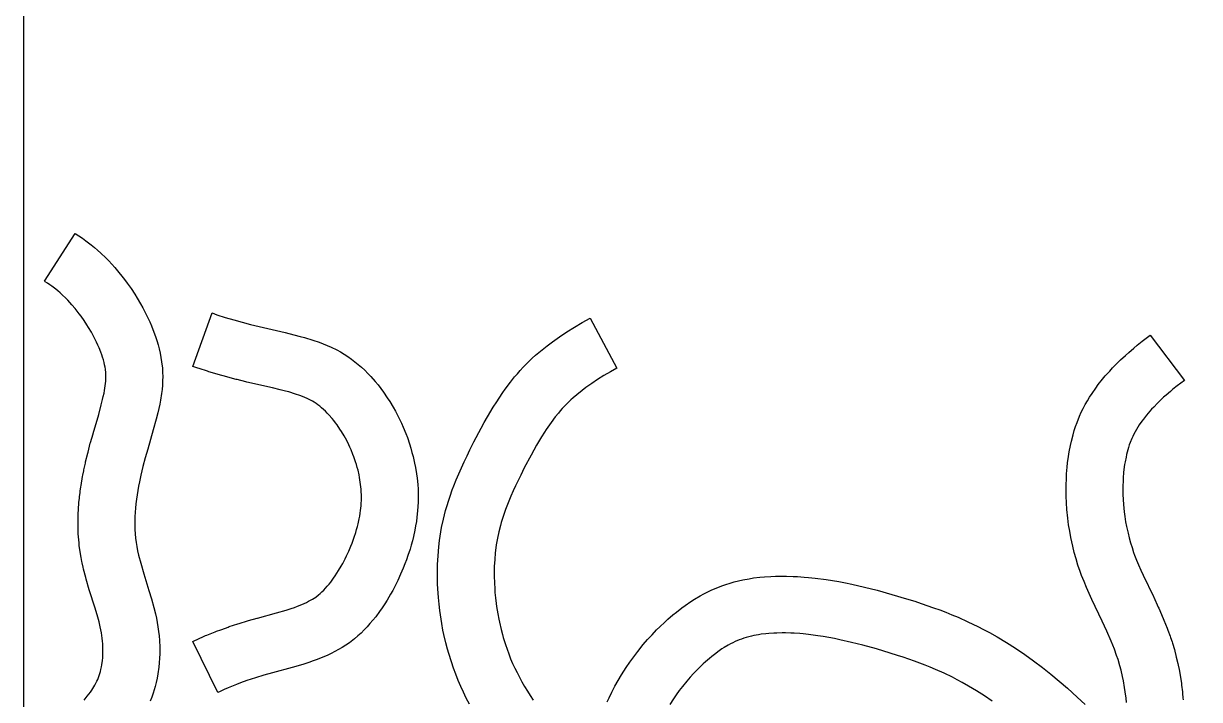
# Model space of a CAD drawing. Header units: metres. Extents: x 0 to 2100, y 0 to 2800.
# Drawn here: x 0 to 1347, y 626 to 1400 of the extents above; entities that cross this region are included whole.
import ezdxf

# ---------------------------------------------------------------- set-up
doc = ezdxf.new("R2010")
doc.units = ezdxf.units.M
doc.layers.add('KALINLASTIRMA', color=5, linetype='Continuous')
doc.layers.add('PLAKA', color=8, linetype='Continuous')

msp = doc.modelspace()

# ---------------------------------------------------------------- linework, layer by layer
at = {"layer": 'KALINLASTIRMA'}
for points in [[(69.4, 625.4), (72.9, 629.6), (72.9, 629.6), (74.8, 631.9), (74.8, 631.9), (76.6, 634.3), (76.6, 634.3), (78.1, 636.5), (78.1, 636.5), (80.6, 640.4), (80.6, 640.4), (81.8, 642.4), (81.8, 642.4), (83, 644.6), (83, 644.6), (84, 646.8), (84, 646.8), (85, 649), (85, 649), (85.9, 651.3), (85.9, 651.3), (86.7, 653.5), (86.7, 653.5), (88, 657.9), (88, 657.9), (88.6, 660.4), (88.6, 660.4), (89.2, 663.2), (89.2, 663.2), (89.7, 665.8), (89.7, 665.8), (90.4, 670.8), (90.4, 670.8), (90.7, 673.6), (90.7, 673.6), (90.9, 676.7), (90.9, 676.7), (91, 679.6), (91, 679.6), (91, 684.7), (91, 684.7), (90.8, 689.8), (90.8, 689.8), (90.6, 692.8), (90.6, 692.8), (90.2, 696.1), (90.2, 696.1), (89.8, 699.3), (89.8, 699.3), (89.2, 702.5), (89.2, 702.5), (88.6, 705.9), (88.6, 705.9), (87.9, 709.2), (87.9, 709.2), (86.5, 714.8), (86.5, 714.8), (84.2, 722.9), (84.2, 722.9), (81.6, 731.6), (81.6, 731.6), (75.6, 750.5), (75.3, 751.7), (71.8, 763.7), (71.8, 763.7), (71.2, 765.8), (71.2, 765.8), (68.8, 775.4), (68.8, 775.4), (68.3, 777.4), (68.3, 777.4), (67.2, 782.3), (67.2, 782.3), (66.9, 783.9), (66.9, 783.9), (65.9, 788.7), (65.9, 788.7), (65.6, 790.6), (65.6, 790.6), (64.8, 795.4), (64.8, 795.4), (64.5, 797.5), (64.5, 797.5), (63.9, 802.4), (63.9, 802.4), (63.6, 804.5), (63.6, 804.5), (63.2, 809.4), (63.2, 809.4), (63, 811.5), (63, 811.5), (62.7, 816.4), (62.7, 816.4), (62.6, 818.4), (62.6, 818.4), (62.4, 823.3), (62.4, 823.3), (62.4, 825.2), (62.4, 825.2), (62.4, 830.2), (62.4, 830.2), (62.4, 832), (62.4, 832), (62.5, 836.9), (62.5, 836.9), (62.6, 838.6), (62.6, 838.6), (62.9, 843.6), (62.9, 843.6), (63, 845.2), (63, 845.2), (63.3, 850.2), (63.3, 850.2), (63.5, 851.7), (63.5, 851.7), (64, 856.7), (64, 856.7), (64.1, 858.1), (64.1, 858.1), (64.7, 863.1), (64.7, 863.1), (64.9, 864.4), (64.9, 864.4), (65.6, 869.4), (65.6, 869.4), (65.9, 871.2), (65.9, 871.2), (67.6, 881.2), (67.6, 881.2), (67.9, 882.8), (67.9, 882.8), (68.9, 887.8), (69.2, 889), (70.8, 896.5), (70.8, 896.5), (71.1, 898), (71.1, 898), (73.5, 907.9), (73.5, 907.9), (73.9, 909.3), (73.9, 909.3), (76.5, 919.3), (76.8, 920.3), (79.6, 930.2), (79.8, 930.7), (86.1, 952.4), (86.1, 952.4), (89.1, 963.4), (89.1, 963.4), (90.6, 969.3), (90.6, 969.3), (91.4, 973), (91.4, 973), (92.2, 976.6), (92.2, 976.6), (92.8, 979.8), (92.8, 979.8), (93.6, 985), (93.6, 985), (93.9, 987.8), (93.9, 987.8), (94.2, 990.5), (94.2, 990.5), (94.3, 993.1), (94.3, 993.1), (94.4, 995.6), (94.4, 995.6), (94.3, 997.9), (94.3, 997.9), (94.2, 999.9), (94.2, 999.9), (93.7, 1004.2), (93.7, 1004.2), (93.4, 1006.5), (93.4, 1006.5), (92.8, 1009.2), (92.8, 1009.2), (92.2, 1012), (92.2, 1012), (91.5, 1014.8), (91.5, 1014.8), (90.6, 1017.8), (90.6, 1017.8), (89.6, 1020.8), (89.6, 1020.8), (88.6, 1023.7), (88.6, 1023.7), (86.6, 1028.8), (86.6, 1028.8), (85.2, 1031.8), (85.2, 1031.8), (83.7, 1035.1), (83.7, 1035.1), (82.2, 1038.2), (82.2, 1038.2), (79.4, 1043.5), (79.4, 1043.5), (77.7, 1046.5), (77.7, 1046.5), (74.6, 1051.8), (74.6, 1051.8), (72.7, 1054.9), (72.7, 1054.9), (69.4, 1059.9), (69.4, 1059.9), (65.9, 1064.8), (65.9, 1064.8), (63.8, 1067.7), (63.8, 1067.7), (61.5, 1070.7), (61.5, 1070.7), (59.2, 1073.5), (59.2, 1073.5), (55.4, 1077.9), (55.4, 1077.9), (53.1, 1080.5), (53.1, 1080.5), (50.7, 1083.1), (50.7, 1083.1), (48.3, 1085.5), (48.3, 1085.5), (44.3, 1089.4), (44.3, 1089.4), (41.9, 1091.6), (41.9, 1091.6), (39.3, 1093.8), (39.3, 1093.8), (36.9, 1095.8), (36.9, 1095.8), (32.6, 1099.1), (32.6, 1099.1), (30.1, 1100.9), (30.1, 1100.9), (27.5, 1102.7), (27.5, 1102.7), (24.8, 1104.4), (24.8, 1104.4), (24, 1104.9), (24, 1104.9), (24, 1104.9), (59.1, 1159.6), (59.1, 1159.6), (59.1, 1159.6), (63.3, 1156.9), (63.3, 1156.9), (67.4, 1154.1), (67.4, 1154.1), (71.4, 1151.2), (71.4, 1151.2), (77.3, 1146.7), (77.3, 1146.7), (81.2, 1143.5), (81.2, 1143.5), (84.9, 1140.3), (84.9, 1140.3), (88.7, 1136.9), (88.7, 1136.9), (94.1, 1131.7), (94.1, 1131.7), (97.6, 1128.1), (97.6, 1128.1), (101, 1124.4), (101, 1124.4), (104.4, 1120.7), (104.4, 1120.7), (109.3, 1114.9), (109.3, 1114.9), (112.5, 1110.9), (112.5, 1110.9), (115.6, 1106.9), (115.6, 1106.9), (118.7, 1102.8), (118.7, 1102.8), (123.1, 1096.5), (123.1, 1096.5), (127.3, 1090.1), (127.3, 1090.1), (130.1, 1085.7), (130.1, 1085.7), (134, 1079), (134, 1079), (136.5, 1074.5), (136.5, 1074.5), (140.1, 1067.7), (140.1, 1067.7), (142.4, 1063.1), (142.4, 1063.1), (144.6, 1058.4), (144.6, 1058.4), (146.6, 1053.7), (146.6, 1053.7), (149.4, 1046.6), (149.4, 1046.6), (151.1, 1041.8), (151.1, 1041.8), (152.7, 1037), (152.7, 1037), (154.1, 1032.2), (154.1, 1032.2), (155.4, 1027.4), (155.4, 1027.4), (156.5, 1022.5), (156.5, 1022.5), (157.4, 1017.6), (157.4, 1017.6), (158.2, 1012.8), (158.2, 1012.8), (159, 1005.4), (159, 1005.4), (159.3, 1000.5), (159.3, 1000.5), (159.4, 995.7), (159.4, 995.7), (159.3, 990.8), (159.3, 990.8), (159, 985.9), (159, 985.9), (158.6, 981), (158.6, 981), (158, 976.2), (158, 976.2), (156.9, 968.8), (156.9, 968.8), (156, 964), (156, 964), (154.9, 959.1), (154.9, 959.1), (153.8, 954.2), (153.8, 954.2), (152, 946.9), (152, 946.9), (148.6, 934.7), (148.6, 934.7), (142.2, 912.5), (142.2, 912.5), (139.4, 902.6), (139.4, 902.6), (136.7, 892.7), (136.7, 892.7), (134.3, 882.7), (134.3, 882.7), (132.7, 875.2), (132.7, 875.2), (131.7, 870.2), (131.7, 870.2), (130, 860.2), (130, 860.2), (129.3, 855.2), (129.3, 855.2), (128.7, 850.2), (128.7, 850.2), (128.2, 845.2), (128.2, 845.2), (127.8, 840.3), (127.8, 840.3), (127.5, 835.3), (127.5, 835.3), (127.4, 830.4), (127.4, 830.4), (127.4, 825.4), (127.4, 825.4), (127.6, 820.5), (127.6, 820.5), (127.9, 815.6), (127.9, 815.6), (128.3, 810.7), (128.3, 810.7), (129, 805.9), (129, 805.9), (129.8, 801.1), (129.8, 801.1), (130.7, 796.2), (130.7, 796.2), (131.8, 791.4), (131.8, 791.4), (134.2, 781.9), (134.2, 781.9), (137.7, 769.9), (137.7, 769.9), (143.7, 750.8), (146.6, 741.1), (146.6, 741.1), (149.3, 731.3), (149.3, 731.3), (151.2, 724), (151.2, 724), (152.2, 719), (152.2, 719), (153.2, 714), (153.2, 714), (154, 709), (154, 709), (154.7, 703.9), (154.7, 703.9), (155.3, 698.8), (155.3, 698.8), (155.7, 693.7), (155.7, 693.7), (156, 686), (156, 686), (156, 678.3), (156, 678.3), (155.8, 673.2), (155.8, 673.2), (155.5, 668.1), (155.5, 668.1), (154.9, 663), (154.9, 663), (153.9, 655.5), (153.9, 655.5), (153, 650.5), (153, 650.5), (151.9, 645.5), (151.9, 645.5), (150.7, 640.7), (150.7, 640.7), (148.5, 633.4), (148.5, 633.4), (146.9, 628.7), (146.9, 628.7), (145.1, 624.1)], [(510.6, 620.8), (507.1, 627.5), (507.1, 627.5), (503.8, 634.2), (503.8, 634.2), (500.7, 641), (500.7, 641), (497.7, 647.9), (497.7, 647.9), (495, 654.9), (495, 654.9), (492.4, 662), (492.4, 662), (490, 669.1), (490, 669.1), (487, 678.6), (487, 678.6), (485.6, 683.5), (485.6, 683.5), (483.7, 690.7), (483.7, 690.7), (481.5, 700.5), (481.5, 700.5), (480.4, 705.4), (480.4, 705.4), (479.1, 712.9), (479.1, 712.9), (477.5, 722.8), (477.5, 722.8), (476.8, 727.8), (476.8, 727.8), (475.9, 735.3), (475.9, 735.3), (475.2, 742.8), (475.2, 742.8), (474.8, 747.8), (474.8, 747.8), (474.2, 757.9), (474.2, 757.9), (474, 765.5), (474, 765.5), (474, 770.5), (474, 770.5), (474.2, 780.6), (474.2, 780.6), (474.7, 790.6), (474.7, 790.6), (475.6, 800.6), (475.6, 800.6), (476.4, 808.1), (476.4, 808.1), (477.2, 813), (477.2, 813), (478.8, 822.9), (478.8, 822.9), (480.9, 832.6), (480.9, 832.6), (483.4, 842.3), (483.4, 842.3), (484.7, 847), (484.7, 847), (486.9, 854.2), (486.9, 854.2), (488.5, 858.9), (488.5, 858.9), (491, 865.9), (491, 865.9), (492.8, 870.6), (492.8, 870.6), (495.5, 877.6), (495.5, 877.6), (498.4, 884.5), (498.4, 884.5), (501.5, 891.4), (501.5, 891.4), (504.6, 898.3), (504.6, 898.3), (507.9, 905.1), (507.9, 905.1), (511.2, 911.9), (511.2, 911.9), (515.8, 920.9), (515.8, 920.9), (524, 936.6), (524, 936.6), (527.7, 943.2), (527.7, 943.2), (531.4, 949.8), (531.4, 949.8), (537.9, 960.7), (537.9, 960.7), (541.9, 967), (541.9, 967), (544.6, 971.2), (544.6, 971.2), (548.8, 977.4), (548.8, 977.4), (551.7, 981.5), (551.7, 981.5), (557.7, 989.5), (557.7, 989.5), (562.4, 995.3), (562.4, 995.3), (565.6, 999), (565.6, 999), (568.8, 1002.7), (568.8, 1002.7), (572.2, 1006.4), (572.2, 1006.4), (575.6, 1009.9), (575.6, 1009.9), (579.1, 1013.4), (579.1, 1013.4), (582.7, 1016.7), (582.7, 1016.7), (586.4, 1020.1), (586.4, 1020.1), (592, 1024.9), (592, 1024.9), (599.8, 1031.1), (599.8, 1031.1), (605.8, 1035.6), (605.8, 1035.6), (614, 1041.4), (614, 1041.4), (622.4, 1047), (622.4, 1047), (631, 1052.4), (631, 1052.4), (639.8, 1057.6), (639.8, 1057.6), (648.8, 1062.6), (648.8, 1062.6), (648.8, 1062.6), (648.8, 1062.6), (648.8, 1062.6), (679.4, 1005.2), (679.4, 1005.2), (679.4, 1005.2), (672.2, 1001.2), (672.2, 1001.2), (664.7, 996.8), (664.7, 996.8), (657.5, 992.3), (657.5, 992.3), (650.7, 987.8), (650.7, 987.8), (644.1, 983.1), (644.1, 983.1), (639.7, 979.8), (639.7, 979.8), (633.6, 974.9), (633.6, 974.9), (629.4, 971.3), (629.4, 971.3), (626.8, 969), (626.8, 969), (624.3, 966.5), (624.3, 966.5), (621.8, 964.1), (621.8, 964.1), (619.3, 961.6), (619.3, 961.6), (617, 959.1), (617, 959.1), (614.7, 956.5), (614.7, 956.5), (612.5, 953.9), (612.5, 953.9), (609, 949.6), (609, 949.6), (604.2, 943.2), (604.2, 943.2), (602.2, 940.3), (602.2, 940.3), (598.7, 935.2), (598.7, 935.2), (596.6, 932), (596.6, 932), (593.3, 926.7), (593.3, 926.7), (587.6, 917.2), (587.6, 917.2), (584.4, 911.6), (584.4, 911.6), (581.3, 905.8), (581.3, 905.8), (573.5, 891.1), (573.5, 891.1), (569.4, 882.9), (569.4, 882.9), (566.4, 876.8), (566.4, 876.8), (563.5, 870.7), (563.5, 870.7), (560.8, 864.8), (560.8, 864.8), (558.2, 858.9), (558.2, 858.9), (555.7, 853), (555.7, 853), (553.4, 847.2), (553.4, 847.2), (552.1, 843.6), (552.1, 843.6), (550, 837.8), (550, 837.8), (548.8, 834.3), (548.8, 834.3), (547, 828.5), (547, 828.5), (546.1, 825.3), (546.1, 825.3), (544.2, 817.9), (544.2, 817.9), (542.7, 810.6), (542.7, 810.6), (541.4, 803), (541.4, 803), (540.9, 799.7), (540.9, 799.7), (540.2, 794), (540.2, 794), (539.6, 786.1), (539.6, 786.1), (539.1, 778.3), (539.1, 778.3), (539, 770.1), (539, 770.1), (539, 766.6), (539, 766.6), (539.2, 760.5), (539.2, 760.5), (539.6, 752.1), (539.6, 752.1), (539.9, 748.4), (539.9, 748.4), (540.5, 742.2), (540.5, 742.2), (541.3, 736), (541.3, 736), (541.8, 732.4), (541.8, 732.4), (543.1, 724), (543.1, 724), (544.2, 718), (544.2, 718), (545, 714.5), (545, 714.5), (546.9, 706.3), (546.9, 706.3), (548.4, 700.5), (548.4, 700.5), (549.3, 697.1), (549.3, 697.1), (551.8, 689.1), (551.8, 689.1), (553.7, 683.7), (553.7, 683.7), (555.7, 678.1), (555.7, 678.1), (557.8, 672.7), (557.8, 672.7), (560.1, 667.3), (560.1, 667.3), (562.6, 662), (562.6, 662), (565.2, 656.7), (565.2, 656.7), (567.9, 651.4), (567.9, 651.4), (570.8, 646.1), (570.8, 646.1), (573.8, 640.9), (573.8, 640.9), (577, 635.7), (577, 635.7), (580.3, 630.5), (580.3, 630.5), (583.8, 625.3)], [(1263, 622.4), (1262.6, 627.4), (1262.6, 627.4), (1261.7, 634.9), (1261.7, 634.9), (1261, 639.9), (1261, 639.9), (1259.7, 647.4), (1259.7, 647.4), (1258.7, 652.3), (1258.7, 652.3), (1256.9, 659.7), (1256.9, 659.7), (1255.6, 664.5), (1255.6, 664.5), (1253.5, 671.8), (1253.5, 671.8), (1251.9, 676.5), (1251.9, 676.5), (1249.4, 683.6), (1249.4, 683.6), (1245.7, 692.9), (1245.7, 692.9), (1240.7, 704.4), (1240.7, 704.4), (1235.4, 715.7), (1235.4, 715.7), (1223.6, 740.6), (1223.6, 740.6), (1220.4, 747.4), (1220.4, 747.4), (1217.4, 754.2), (1217.4, 754.2), (1214.5, 761.1), (1214.5, 761.1), (1211.8, 768.1), (1211.8, 768.1), (1210, 772.7), (1210, 772.7), (1207.6, 779.8), (1207.6, 779.8), (1205.4, 787), (1205.4, 787), (1203.4, 794.2), (1203.4, 794.2), (1201.6, 801.5), (1201.6, 801.5), (1199.5, 811.3), (1199.5, 811.3), (1198.1, 818.7), (1198.1, 818.7), (1196.9, 826.1), (1196.9, 826.1), (1195.9, 833.6), (1195.9, 833.6), (1194.9, 843.7), (1194.9, 843.7), (1194.4, 851.2), (1194.4, 851.2), (1194.1, 858.8), (1194.1, 858.8), (1194, 866.5), (1194, 866.5), (1194, 871.5), (1194, 871.5), (1194.3, 879.2), (1194.3, 879.2), (1194.5, 884.3), (1194.5, 884.3), (1195.1, 891.9), (1195.1, 891.9), (1195.7, 896.9), (1195.7, 896.9), (1196.7, 904.4), (1196.7, 904.4), (1197.5, 909.4), (1197.5, 909.4), (1198.9, 916.9), (1198.9, 916.9), (1200, 921.8), (1200, 921.8), (1201.9, 929.1), (1201.9, 929.1), (1203.4, 933.9), (1203.4, 933.9), (1204.9, 938.6), (1204.9, 938.6), (1206.6, 943.3), (1206.6, 943.3), (1209.4, 950.3), (1209.4, 950.3), (1211.4, 954.8), (1211.4, 954.8), (1213.6, 959.3), (1213.6, 959.3), (1215.9, 963.7), (1215.9, 963.7), (1218.4, 968), (1218.4, 968), (1220.9, 972.3), (1220.9, 972.3), (1223.7, 976.5), (1223.7, 976.5), (1227.9, 982.6), (1227.9, 982.6), (1230.9, 986.7), (1230.9, 986.7), (1235.6, 992.6), (1235.6, 992.6), (1238.9, 996.5), (1238.9, 996.5), (1243.9, 1002.1), (1243.9, 1002.1), (1247.3, 1005.8), (1247.3, 1005.8), (1252.7, 1011.3), (1252.7, 1011.3), (1256.3, 1014.8), (1256.3, 1014.8), (1261.9, 1020), (1261.9, 1020), (1265.7, 1023.4), (1265.7, 1023.4), (1271.4, 1028.3), (1271.4, 1028.3), (1275.3, 1031.6), (1275.3, 1031.6), (1281.2, 1036.3), (1281.2, 1036.3), (1290.1, 1043.1), (1290.1, 1043.1), (1290.1, 1043.1), (1329.5, 991.3), (1329.5, 991.3), (1329.5, 991.3), (1321.2, 985.1), (1321.2, 985.1), (1316.4, 981.2), (1316.4, 981.2), (1313.4, 978.7), (1313.4, 978.7), (1308.5, 974.5), (1308.5, 974.5), (1305.7, 972), (1305.7, 972), (1301.1, 967.7), (1301.1, 967.7), (1298.5, 965.2), (1298.5, 965.2), (1294.3, 960.9), (1294.3, 960.9), (1291.9, 958.3), (1291.9, 958.3), (1288.1, 954), (1288.1, 954), (1286, 951.5), (1286, 951.5), (1282.5, 947.1), (1282.5, 947.1), (1280.7, 944.7), (1280.7, 944.7), (1277.7, 940.3), (1277.7, 940.3), (1276.1, 937.8), (1276.1, 937.8), (1274.5, 935.2), (1274.5, 935.2), (1273, 932.5), (1273, 932.5), (1271.6, 929.9), (1271.6, 929.9), (1270.3, 927.3), (1270.3, 927.3), (1269.2, 924.9), (1269.2, 924.9), (1267.4, 920.2), (1267.4, 920.2), (1266.4, 917.5), (1266.4, 917.5), (1265.4, 914.5), (1265.4, 914.5), (1264.6, 911.7), (1264.6, 911.7), (1263.2, 906.4), (1263.2, 906.4), (1262.6, 903.5), (1262.6, 903.5), (1261.5, 898), (1261.5, 898), (1261, 894.9), (1261, 894.9), (1260.2, 889.2), (1260.2, 889.2), (1259.9, 885.9), (1259.9, 885.9), (1259.4, 879.9), (1259.4, 879.9), (1259.2, 876.4), (1259.2, 876.4), (1259, 870.3), (1259, 870.3), (1259, 866.7), (1259, 866.7), (1259.1, 860.7), (1259.1, 860.7), (1259.3, 854.8), (1259.3, 854.8), (1259.7, 849.1), (1259.7, 849.1), (1260.5, 841), (1260.5, 841), (1261.3, 835.4), (1261.3, 835.4), (1262.2, 829.6), (1262.2, 829.6), (1263.2, 824.1), (1263.2, 824.1), (1264.9, 816.3), (1264.9, 816.3), (1266.2, 810.9), (1266.2, 810.9), (1267.8, 805.3), (1267.8, 805.3), (1269.5, 799.9), (1269.5, 799.9), (1271.3, 794.4), (1271.3, 794.4), (1272.5, 791.1), (1272.5, 791.1), (1274.7, 785.6), (1274.7, 785.6), (1277.1, 780), (1277.1, 780), (1279.6, 774.2), (1279.6, 774.2), (1282.4, 768.2), (1282.4, 768.2), (1294.1, 743.8), (1294.4, 743.2), (1299.6, 731.8), (1299.6, 731.8), (1300.3, 730.4), (1300.3, 730.4), (1305.3, 718.9), (1305.3, 718.9), (1306.1, 716.9), (1306.1, 716.9), (1309.8, 707.6), (1309.8, 707.6), (1310.6, 705.5), (1310.6, 705.5), (1313.1, 698.5), (1313.1, 698.5), (1313.7, 696.8), (1313.7, 696.8), (1315.3, 692), (1315.3, 692), (1315.8, 690.3), (1315.8, 690.3), (1318, 683.1), (1318, 683.1), (1318.5, 681.3), (1318.5, 681.3), (1319.7, 676.4), (1319.7, 676.4), (1320.2, 674.6), (1320.2, 674.6), (1321.9, 667.3), (1321.9, 667.3), (1322.3, 665.4), (1322.3, 665.4), (1323.4, 660.5), (1323.4, 660.5), (1323.7, 658.6), (1323.7, 658.6), (1325, 651.1), (1325, 651.1), (1325.3, 649.2), (1325.3, 649.2), (1326.1, 644.2), (1326.1, 644.2), (1326.3, 642.2), (1326.3, 642.2), (1327.2, 634.7), (1327.2, 634.7), (1327.4, 632.7), (1327.4, 632.7), (1327.8, 627.7), (1327.8, 627.7), (1327.9, 625.6)], [(668.5, 623.3), (670.6, 627.8), (670.6, 627.8), (673.8, 634.5), (673.8, 634.5), (677.3, 641.2), (677.3, 641.2), (680.9, 647.7), (680.9, 647.7), (684.8, 654.2), (684.8, 654.2), (690.2, 662.6), (690.2, 662.6), (694.4, 668.9), (694.4, 668.9), (698.8, 675), (698.8, 675), (703.4, 681), (703.4, 681), (709.8, 688.8), (709.8, 688.8), (714.7, 694.6), (714.7, 694.6), (719.8, 700.2), (719.8, 700.2), (725.1, 705.7), (725.1, 705.7), (728.7, 709.3), (728.7, 709.3), (734.3, 714.5), (734.3, 714.5), (738, 717.9), (738, 717.9), (743.8, 722.9), (743.8, 722.9), (747.7, 726.1), (747.7, 726.1), (753.8, 730.8), (753.8, 730.8), (757.8, 733.7), (757.8, 733.7), (764.1, 738), (764.1, 738), (768.3, 740.7), (768.3, 740.7), (774.8, 744.6), (774.8, 744.6), (779.2, 747), (779.2, 747), (783.7, 749.3), (783.7, 749.3), (788.2, 751.4), (788.2, 751.4), (795, 754.4), (795, 754.4), (799.7, 756.2), (799.7, 756.2), (804.4, 757.8), (804.4, 757.8), (809.1, 759.3), (809.1, 759.3), (813.9, 760.7), (813.9, 760.7), (818.7, 761.9), (818.7, 761.9), (823.6, 763), (823.6, 763), (831, 764.3), (831, 764.3), (836, 765.1), (836, 765.1), (843.4, 766), (843.4, 766), (848.5, 766.4), (848.5, 766.4), (856, 766.9), (856, 766.9), (861.1, 767.1), (861.1, 767.1), (868.7, 767.2), (868.7, 767.2), (873.8, 767.2), (873.8, 767.2), (881.4, 767), (881.4, 767), (886.5, 766.7), (886.5, 766.7), (894, 766.2), (894, 766.2), (899.1, 765.7), (899.1, 765.7), (906.6, 764.9), (906.6, 764.9), (919.1, 763.3), (919.1, 763.3), (926.5, 762.1), (926.5, 762.1), (933.9, 760.9), (933.9, 760.9), (941.2, 759.5), (941.2, 759.5), (948.6, 758), (948.6, 758), (963.2, 754.6), (963.2, 754.6), (977.7, 751), (977.7, 751), (994.6, 746.3), (994.6, 746.3), (1011.4, 741.4), (1011.4, 741.4), (1020.9, 738.4), (1020.9, 738.4), (1028.1, 736), (1028.1, 736), (1042.2, 731.1), (1042.2, 731.1), (1049.3, 728.5), (1049.3, 728.5), (1056.3, 725.8), (1056.3, 725.8), (1063.2, 723), (1063.2, 723), (1070.2, 720.1), (1070.2, 720.1), (1081.6, 715), (1081.6, 715), (1092.8, 709.6), (1092.8, 709.6), (1099.5, 706.1), (1099.5, 706.1), (1106.1, 702.6), (1106.1, 702.6), (1114.9, 697.7), (1114.9, 697.7), (1125.6, 691.3), (1125.6, 691.3), (1136.2, 684.6), (1136.2, 684.6), (1146.6, 677.6), (1146.6, 677.6), (1156.8, 670.3), (1156.8, 670.3), (1166.8, 662.8), (1166.8, 662.8), (1176.6, 655), (1176.6, 655), (1186.2, 647), (1186.2, 647), (1195.6, 638.8), (1195.6, 638.8), (1206.7, 628.7), (1206.7, 628.7), (1215.8, 620.1)], [(1109.5, 624.1), (1100.6, 630.2), (1100.6, 630.2), (1091.5, 635.9), (1091.5, 635.9), (1082.3, 641.4), (1082.3, 641.4), (1074.8, 645.6), (1074.8, 645.6), (1069.3, 648.6), (1069.3, 648.6), (1063.9, 651.4), (1063.9, 651.4), (1054.2, 656.1), (1054.2, 656.1), (1044.3, 660.5), (1044.3, 660.5), (1038.5, 662.9), (1038.5, 662.9), (1032.5, 665.3), (1032.5, 665.3), (1026.3, 667.7), (1026.3, 667.7), (1020.3, 669.9), (1020.3, 669.9), (1007.3, 674.4), (1007.3, 674.4), (1001, 676.5), (1001, 676.5), (992.4, 679.2), (992.4, 679.2), (976.7, 683.8), (976.7, 683.8), (961.1, 688.1), (961.1, 688.1), (948.1, 691.4), (948.1, 691.4), (934.9, 694.4), (934.9, 694.4), (928.6, 695.7), (928.6, 695.7), (922.3, 696.9), (922.3, 696.9), (915.9, 698), (915.9, 698), (909.8, 699), (909.8, 699), (899, 700.4), (899, 700.4), (892.8, 701), (892.8, 701), (888.9, 701.4), (888.9, 701.4), (882.5, 701.8), (882.5, 701.8), (878.7, 702), (878.7, 702), (872.5, 702.2), (872.5, 702.2), (868.9, 702.2), (868.9, 702.2), (862.8, 702.1), (862.8, 702.1), (859.4, 702), (859.4, 702), (853.5, 701.6), (853.5, 701.6), (850.3, 701.3), (850.3, 701.3), (844.8, 700.7), (844.8, 700.7), (841.8, 700.2), (841.8, 700.2), (836.5, 699.2), (836.5, 699.2), (833.6, 698.6), (833.6, 698.6), (830.6, 697.8), (830.6, 697.8), (827.7, 697), (827.7, 697), (824.9, 696.1), (824.9, 696.1), (822.2, 695.2), (822.2, 695.2), (819.7, 694.2), (819.7, 694.2), (815.1, 692.2), (815.1, 692.2), (812.5, 691), (812.5, 691), (809.7, 689.6), (809.7, 689.6), (807.1, 688.1), (807.1, 688.1), (802.4, 685.4), (802.4, 685.4), (799.9, 683.8), (799.9, 683.8), (795.3, 680.6), (795.3, 680.6), (792.7, 678.7), (792.7, 678.7), (788.2, 675.2), (788.2, 675.2), (785.6, 673.1), (785.6, 673.1), (781, 669.2), (781, 669.2), (778.5, 666.9), (778.5, 666.9), (774, 662.7), (774, 662.7), (771.5, 660.1), (771.5, 660.1), (767.3, 655.8), (767.3, 655.8), (763.3, 651.4), (763.3, 651.4), (759.6, 647.1), (759.6, 647.1), (754.5, 640.8), (754.5, 640.8), (751, 636.2), (751, 636.2), (747.6, 631.5), (747.6, 631.5), (744.4, 626.9), (744.4, 626.9), (740.2, 620.1)]]:
    msp.add_lwpolyline(points, dxfattribs=at)
msp.add_lwpolyline([(222.5, 634), (222.5, 634), (194, 692.4), (194, 692.4), (194, 692.4), (196.8, 693.8), (196.8, 693.8), (198.1, 694.4), (198.1, 694.4), (202.6, 696.5), (202.6, 696.5), (203.8, 697), (203.8, 697), (208.5, 699.1), (208.5, 699.1), (210.1, 699.8), (210.1, 699.8), (219.6, 703.5), (219.6, 703.5), (221.1, 704.1), (221.1, 704.1), (225.9, 705.9), (227, 706.3), (234.2, 708.9), (234.2, 708.9), (235.7, 709.4), (235.7, 709.4), (245.4, 712.6), (245.4, 712.6), (246.8, 713), (246.8, 713), (256.6, 716), (257.7, 716.3), (267.6, 719.1), (268.1, 719.2), (289.8, 725.2), (289.8, 725.2), (300.8, 728.4), (300.8, 728.4), (306.6, 730.3), (306.6, 730.3), (310.2, 731.5), (310.2, 731.5), (313.6, 732.7), (313.6, 732.7), (316.7, 733.9), (316.7, 733.9), (321.5, 736), (321.5, 736), (324, 737.1), (324, 737.1), (326.5, 738.4), (326.5, 738.4), (328.8, 739.6), (328.8, 739.6), (330.9, 740.9), (330.9, 740.9), (332.9, 742.1), (332.9, 742.1), (334.6, 743.3), (334.6, 743.3), (338, 746), (338, 746), (339.7, 747.5), (339.7, 747.5), (341.7, 749.3), (341.7, 749.3), (343.8, 751.3), (343.8, 751.3), (345.8, 753.4), (345.8, 753.4), (347.9, 755.7), (347.9, 755.7), (349.9, 758.1), (349.9, 758.1), (351.8, 760.5), (351.8, 760.5), (355.1, 765), (355.1, 765), (357, 767.7), (357, 767.7), (359, 770.6), (359, 770.6), (360.8, 773.6), (360.8, 773.6), (363.9, 778.7), (363.9, 778.7), (365.6, 781.8), (365.6, 781.8), (368.4, 787.2), (368.4, 787.2), (370, 790.4), (370, 790.4), (372.5, 795.9), (372.5, 795.9), (374.9, 801.4), (374.9, 801.4), (376.2, 804.8), (376.2, 804.8), (377.6, 808.3), (377.6, 808.3), (378.8, 811.7), (378.8, 811.7), (380.6, 817.2), (380.6, 817.2), (381.5, 820.6), (381.5, 820.6), (382.5, 824), (382.5, 824), (383.3, 827.3), (383.3, 827.3), (384.5, 832.7), (384.5, 832.7), (385.1, 835.9), (385.1, 835.9), (385.6, 839.3), (385.6, 839.3), (386, 842.4), (386, 842.4), (386.6, 847.8), (386.6, 847.8), (386.8, 850.8), (386.8, 850.8), (386.9, 854), (386.9, 854), (387, 857.2), (387, 857.2), (387, 860.4), (387, 860.4), (386.8, 863.7), (386.8, 863.7), (386.6, 866.7), (386.6, 866.7), (386.1, 872), (386.1, 872), (385.7, 874.9), (385.7, 874.9), (384.9, 880.3), (384.9, 880.3), (384.3, 883.2), (384.3, 883.2), (383.1, 888.6), (383.1, 888.6), (382.2, 891.8), (382.2, 891.8), (381.3, 895.1), (381.3, 895.1), (380.3, 898.3), (380.3, 898.3), (378.4, 903.7), (378.4, 903.7), (377.3, 906.7), (377.3, 906.7), (375.1, 912), (375.1, 912), (373.8, 915), (373.8, 915), (371.3, 920.1), (371.3, 920.1), (368.7, 925.2), (368.7, 925.2), (367.1, 928), (367.1, 928), (364.1, 933), (364.1, 933), (362.4, 935.6), (362.4, 935.6), (359.2, 940.3), (359.2, 940.3), (357.3, 942.9), (357.3, 942.9), (355.2, 945.6), (355.2, 945.6), (353.3, 947.9), (353.3, 947.9), (349.8, 951.9), (349.8, 951.9), (347.8, 954), (347.8, 954), (345.7, 956.1), (345.7, 956.1), (343.5, 958.2), (343.5, 958.2), (341.4, 960), (341.4, 960), (339.2, 961.8), (339.2, 961.8), (337.1, 963.4), (337.1, 963.4), (335, 964.9), (335, 964.9), (332.9, 966.3), (332.9, 966.3), (330.8, 967.5), (330.8, 967.5), (328.8, 968.6), (328.8, 968.6), (324.7, 970.7), (324.7, 970.7), (322.2, 971.7), (322.2, 971.7), (319.4, 972.9), (319.4, 972.9), (316.5, 974), (316.5, 974), (311.5, 975.7), (311.5, 975.7), (303.8, 978.1), (303.8, 978.1), (300.2, 979), (300.2, 979), (294, 980.7), (294, 980.7), (285, 982.8), (285, 982.8), (255.6, 989.5), (254.6, 989.8), (244.7, 992.2), (243.7, 992.4), (233.9, 995), (232.8, 995.3), (223.1, 998), (223.1, 998), (221.8, 998.4), (221.8, 998.4), (212.2, 1001.3), (212.2, 1001.3), (210.8, 1001.8), (210.8, 1001.8), (201.3, 1004.9), (201.3, 1004.9), (199.7, 1005.4), (199.7, 1005.4), (194, 1007.4), (194, 1007.4), (194, 1007.4), (215.9, 1068.7), (215.9, 1068.7), (215.9, 1068.7), (221.5, 1066.6), (221.5, 1066.6), (231, 1063.5), (231, 1063.5), (240.7, 1060.6), (240.7, 1060.6), (250.4, 1057.9), (250.4, 1057.9), (260.1, 1055.3), (260.1, 1055.3), (270, 1052.9), (270, 1052.9), (299.8, 1046.1), (299.8, 1046.1), (309.7, 1043.7), (309.7, 1043.7), (317, 1041.8), (317, 1041.8), (321.9, 1040.5), (321.9, 1040.5), (331.5, 1037.6), (331.5, 1037.6), (338.5, 1035.2), (338.5, 1035.2), (343.2, 1033.4), (343.2, 1033.4), (347.7, 1031.5), (347.7, 1031.5), (352.2, 1029.5), (352.2, 1029.5), (358.9, 1026.3), (358.9, 1026.3), (363.2, 1023.9), (363.2, 1023.9), (367.4, 1021.4), (367.4, 1021.4), (371.5, 1018.7), (371.5, 1018.7), (375.6, 1015.8), (375.6, 1015.8), (379.5, 1012.8), (379.5, 1012.8), (383.4, 1009.7), (383.4, 1009.7), (387.1, 1006.4), (387.1, 1006.4), (390.8, 1002.9), (390.8, 1002.9), (394.4, 999.4), (394.4, 999.4), (397.8, 995.7), (397.8, 995.7), (402.9, 990), (402.9, 990), (406.1, 986.1), (406.1, 986.1), (409.2, 982), (409.2, 982), (412.3, 977.9), (412.3, 977.9), (416.6, 971.5), (416.6, 971.5), (419.4, 967.2), (419.4, 967.2), (423.3, 960.6), (423.3, 960.6), (425.9, 956.1), (425.9, 956.1), (429.4, 949.3), (429.4, 949.3), (432.8, 942.3), (432.8, 942.3), (434.8, 937.7), (434.8, 937.7), (437.8, 930.6), (437.8, 930.6), (439.6, 925.8), (439.6, 925.8), (442, 918.6), (442, 918.6), (443.6, 913.8), (443.6, 913.8), (444.9, 908.9), (444.9, 908.9), (446.2, 904.1), (446.2, 904.1), (447.9, 896.7), (447.9, 896.7), (448.9, 891.8), (448.9, 891.8), (450.1, 884.4), (450.1, 884.4), (450.7, 879.4), (450.7, 879.4), (451.4, 872), (451.4, 872), (451.8, 867), (451.8, 867), (451.9, 862), (451.9, 862), (452, 857), (452, 857), (451.9, 852.1), (451.9, 852.1), (451.7, 847.1), (451.7, 847.1), (451.3, 842.1), (451.3, 842.1), (450.6, 834.7), (450.6, 834.7), (449.9, 829.8), (449.9, 829.8), (449.1, 824.8), (449.1, 824.8), (448.2, 819.9), (448.2, 819.9), (446.6, 812.6), (446.6, 812.6), (445.4, 807.7), (445.4, 807.7), (444.1, 802.8), (444.1, 802.8), (442.7, 798), (442.7, 798), (440.3, 790.8), (440.3, 790.8), (438.6, 786), (438.6, 786), (436.8, 781.2), (436.8, 781.2), (434.9, 776.5), (434.9, 776.5), (431.9, 769.4), (431.9, 769.4), (428.6, 762.4), (428.6, 762.4), (426.4, 757.8), (426.4, 757.8), (422.8, 750.9), (422.8, 750.9), (420.3, 746.4), (420.3, 746.4), (416.3, 739.8), (416.3, 739.8), (413.6, 735.4), (413.6, 735.4), (410.8, 731.1), (410.8, 731.1), (407.8, 726.9), (407.8, 726.9), (403.3, 720.8), (403.3, 720.8), (400.1, 716.8), (400.1, 716.8), (396.8, 713), (396.8, 713), (393.5, 709.2), (393.5, 709.2), (390, 705.6), (390, 705.6), (386.5, 702.1), (386.5, 702.1), (382.8, 698.8), (382.8, 698.8), (379.1, 695.6), (379.1, 695.6), (373.2, 691), (373.2, 691), (369.2, 688.2), (369.2, 688.2), (365.1, 685.6), (365.1, 685.6), (360.9, 683.1), (360.9, 683.1), (356.6, 680.8), (356.6, 680.8), (352.3, 678.6), (352.3, 678.6), (347.8, 676.5), (347.8, 676.5), (341, 673.6), (341, 673.6), (336.4, 671.8), (336.4, 671.8), (331.7, 670.2), (331.7, 670.2), (326.9, 668.5), (326.9, 668.5), (319.8, 666.2), (319.8, 666.2), (307.6, 662.7), (307.6, 662.7), (285.3, 656.6), (285.3, 656.6), (275.4, 653.7), (275.4, 653.7), (265.6, 650.8), (265.6, 650.8), (255.8, 647.6), (255.8, 647.6), (248.6, 645), (248.6, 645), (243.8, 643.2), (243.8, 643.2), (234.4, 639.5), (234.4, 639.5), (229.8, 637.4), (229.8, 637.4), (225.2, 635.3), (225.2, 635.3), (222.5, 634), (222.5, 634)], close=True, dxfattribs=at)
at = {"layer": 'PLAKA'}
msp.add_lwpolyline([(2100, 0), (2100, 2800), (0, 2800), (0, 0), (2100, 0)], close=True, dxfattribs=at)

doc.saveas('drawing.dxf')
